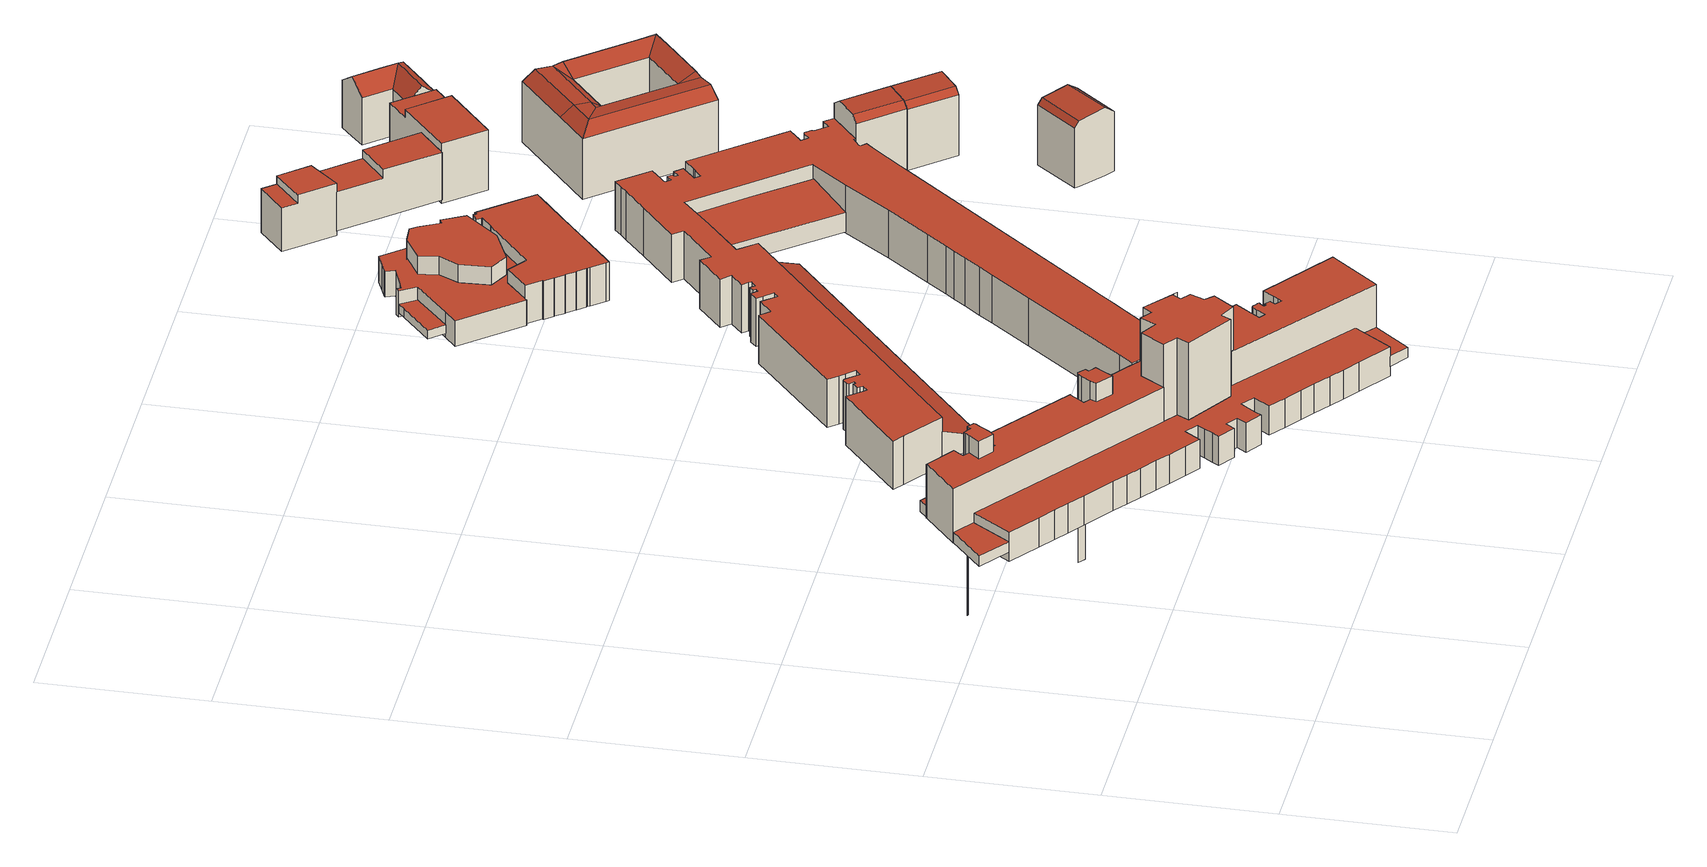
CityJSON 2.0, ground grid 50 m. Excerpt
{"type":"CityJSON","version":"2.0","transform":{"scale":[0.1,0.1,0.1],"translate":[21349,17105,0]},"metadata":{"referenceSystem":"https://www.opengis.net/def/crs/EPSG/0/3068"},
"CityObjects":{
"building1":{"type":"Building","attributes":{"description":"Wohnblock in geschlossener Bauweise","STRMIT_KOR":1109.62,"AREA_KOR":566.96,"STR_ERTR":75.65,"CO2_EINSP":47.22,"INVEST":283850,"ILEIST":81.1,"DENKMAL":0,"Kachel":"2100018000","LAND":"11-11-11-11-11-11-11-11-11-11-11","RBEZ":"0-0-0-0-0-0-0-0-0-0-0","KREIS":"00-00-00-00-00-00-00-00-00-00-00","GMDE":"007-007-007-007-007-007-007-007-007-007-007","STR":"01268-01268-01054-01268-01268-01268-01268-03542-03542-01268-01268","HNR":"41-42-20-43-44-45-46-2-1-48-47","ADZ":"- - - - - - - - - -","LFD":"001-001-001-001-001-001-001-001-001-001-001","FOLIE":"011","H_First_Min":38.23,"H_First_Max":69.27,"H_Trauf_Min":38.23,"H_Trauf_Max":69.27,"TexVersion":1,"EIG_KL_ST":1,"ANZ_LOC":1,"EIG_KL_PV":3,"GROUND_AREA":12355.45,"function":"1231","roofType":"1130","measuredHeight":32.94,"storeysAboveGround":11},"address":[{"locality":"Berlin","thoroughfareNumber":"41","thoroughfareName":"Feurigstr."},{"locality":"Berlin","thoroughfareNumber":"42","thoroughfareName":"Feurigstr."},{"locality":"Berlin","thoroughfareNumber":"20","thoroughfareName":"Ebersstr."},{"locality":"Berlin","thoroughfareNumber":"43","thoroughfareName":"Feurigstr."},{"locality":"Berlin","thoroughfareNumber":"44","thoroughfareName":"Feurigstr."},{"locality":"Berlin","thoroughfareNumber":"45","thoroughfareName":"Feurigstr."},{"locality":"Berlin","thoroughfareNumber":"46","thoroughfareName":"Feurigstr."},{"locality":"Berlin","thoroughfareNumber":"2","thoroughfareName":"Prinz-Georg-Str."},{"locality":"Berlin","thoroughfareNumber":"1","thoroughfareName":"Prinz-Georg-Str."},{"locality":"Berlin","thoroughfareNumber":"48","thoroughfareName":"Feurigstr."},{"locality":"Berlin","thoroughfareNumber":"47","thoroughfareName":"Feurigstr."}],"geometry":[{"type":"MultiSurface","lod":"2","boundaries":[[[0,1,2,3,4,5,6,7,8,9,10,11,12,13,14,15,16,17,18,19]],[[20,21,22,23,24,25,26,27,28,29,30,31,32,33,34,35,36,37,38]],[[39,40,41,42]],[[43,44,45,46,47,48]],[[49,50,51,52]],[[53,54,55,56,57,58,59,60,61,62,63,64,65,66,67,68,69,70,71,72,73,74,75,76,77,78,79,80,81,82,83,84,85,86,87,88,89,90,91,92,93,94,95,96,97,98,99,100,101,102,103,104,105,106,107,108,109,110,111,112,113,114,115,116,117,118,119,120,121,122,123,124,125,126,127,128,129,130,131,132,133,134,135,136,137,138,139,140,141,142,143,144,145,146,147,148,149,150,151,152,153,154,155,156,157,158,159,160,161,162,163,164,165,166,167,168,169,170,171,172,173,174,175]],[[176,177,178,179]],[[180,181,182,183]],[[184,185,186,187,188,189,190,191,192,193,194,195,196,197,198,199,200]],[[201,202,203,204,205,206,207,208,209,210,211,212,213,214,215,216,217,218,219,220,221,222,223,224,225,226,227,228,229,230,231,232]],[[233,234,235,236,237,238,239,240,241,242,243,244,245,246,247,248,249,250,251,252,253,254,255,256,257,258,259,260,261,262,263,264,265,266,267,268,269,270,271,272]],[[273,274,275,276,277,278,279,280,281,282,283,284,285,286,287,288,289,290,291,292,293,294,295,296,297,298,299,300,301,302,303,304,305,306,307,308,309,310,311,312,313,314,315]],[[316,317,318,319]],[[320,49,321]],[[322,323,324,325]],[[326,327,328,329]],[[330,331,332,333]],[[334,335,336,337]],[[338,339,340,341,342,343]],[[344,345,346,347]],[[348,349,350,351,352,353,354,355,356,357,358,359,360,361,362,363,364,365,366,367,368,369,370,371,372,373,374,375,376,377,378,379,380,381,382,383,384,385,386,387,388,389,390,391,392,393,394,395,396,397,398,399,400,401,402,403,404,405,406,407,408,409,410,411,412,413,414,415,416,417,418,419,420,421,422,423,424,425,426,427,428,429,430,431,432,433,434,435,436,437,438,439,440,441,442,443,444,445,446,447,448,449,450,451,452,453,454,455,456,457,458,459,460,461,462,463,464,465,466,467,468,469,470]],[[471,472,473,474]],[[475,476,477,478]],[[479,480,481,482,483,484,485,486,487,488,489,490,491,492,493,494,495]],[[496,497,498,499,500,501,502,503,504,505,506,507,508,509,510,511,512,513,514,515,516,517,518,519,520,521,522,523,524,525,526,527]],[[528,529,530,531,532,533,534,535,536,537,538,539,540,541,542,543,544,545,546,547,548,549,550,551,552,553,554,555,556,557,558,559,560,561,562,563,564,565,566,567]],[[568,569,570,571,572,573,574,575,576,577,578,579,580,581,582,583,584,585,586,587,588,589,590,591,592,593,594,595,596,597,598,599,600,601,602,603,604,605,606,607,608,609,610]],[[611,612,613,614]],[[615,616,617,618]],[[619,620,621,622]],[[623,624,625,626]],[[627,628,629,630,631,632,633,634,635,636,637,638,639,640,641,642,643,644,645,646]],[[647,648,649,650,651,652,653,654,655,656,657,658,659,660,661,662,663,664,665]],[[353,352,171,170]],[[352,351,172,171]],[[351,350,173,172]],[[350,349,174,173]],[[349,348,175,174]],[[348,470,53,175]],[[474,473,178,177]],[[471,474,177,176]],[[472,471,176,179]],[[473,472,179,178]],[[617,616,324,323]],[[616,615,325,324]],[[615,618,322,325]],[[622,621,327,326]],[[621,620,328,327]],[[620,619,329,328]],[[619,622,326,329]],[[626,625,331,330]],[[608,607,276,275]],[[607,606,277,276]],[[606,605,278,277]],[[605,604,279,278]],[[604,603,280,279]],[[603,602,281,280]],[[602,601,282,281]],[[601,600,283,282]],[[600,599,284,283]],[[599,598,285,284]],[[598,597,286,285]],[[597,596,287,286]],[[596,595,288,287]],[[625,624,332,331]],[[624,623,333,332]],[[573,572,311,310]],[[572,571,312,311]],[[571,570,313,312]],[[623,626,330,333]],[[646,645,1,0]],[[645,644,2,1]],[[644,643,3,2]],[[643,642,4,3]],[[642,641,5,4]],[[641,640,6,5]],[[640,639,7,6]],[[639,638,8,7]],[[638,637,9,8]],[[637,636,10,9]],[[636,635,11,10]],[[635,634,12,11]],[[634,633,13,12]],[[633,632,14,13]],[[632,631,15,14]],[[631,630,16,15]],[[630,629,17,16]],[[629,628,18,17]],[[628,627,19,18]],[[627,646,0,19]],[[665,664,21,20]],[[664,663,22,21]],[[663,662,23,22]],[[662,661,24,23]],[[661,660,25,24]],[[660,659,26,25]],[[659,658,27,26]],[[658,657,28,27]],[[657,656,29,28]],[[656,655,30,29]],[[655,654,31,30]],[[654,653,32,31]],[[653,652,33,32]],[[652,651,34,33]],[[651,650,35,34]],[[650,649,36,35]],[[649,648,37,36]],[[648,647,38,37]],[[647,665,20,38]],[[337,336,40,39]],[[336,335,41,40]],[[335,334,42,41]],[[334,337,39,42]],[[343,342,44,43]],[[342,341,45,44]],[[478,477,182,181]],[[475,478,181,180]],[[476,475,180,183]],[[477,476,183,182]],[[495,494,185,184]],[[494,493,186,185]],[[341,340,46,45]],[[340,339,47,46]],[[339,338,48,47]],[[338,343,43,48]],[[347,346,50,49]],[[346,345,51,50]],[[345,344,52,51]],[[344,347,49,52]],[[470,469,54,53]],[[469,468,55,54]],[[468,467,56,55]],[[467,466,57,56]],[[466,465,58,57]],[[465,464,59,58]],[[464,463,60,59]],[[463,462,61,60]],[[462,461,62,61]],[[461,460,63,62]],[[460,459,64,63]],[[459,458,65,64]],[[458,457,66,65]],[[457,456,67,66]],[[456,455,68,67]],[[455,454,69,68]],[[493,492,187,186]],[[492,491,188,187]],[[491,490,189,188]],[[490,489,190,189]],[[489,488,191,190]],[[488,487,192,191]],[[487,486,193,192]],[[486,485,194,193]],[[485,484,195,194]],[[484,483,196,195]],[[483,482,197,196]],[[482,481,198,197]],[[481,480,199,198]],[[480,479,200,199]],[[479,495,184,200]],[[527,526,202,201]],[[526,525,203,202]],[[525,524,204,203]],[[524,523,205,204]],[[523,522,206,205]],[[522,521,207,206]],[[521,520,208,207]],[[520,519,209,208]],[[519,518,210,209]],[[454,453,70,69]],[[453,452,71,70]],[[452,451,72,71]],[[451,450,73,72]],[[450,449,74,73]],[[449,448,75,74]],[[448,447,76,75]],[[447,446,77,76]],[[446,445,78,77]],[[445,444,79,78]],[[444,443,80,79]],[[443,442,81,80]],[[442,441,82,81]],[[441,440,83,82]],[[440,439,84,83]],[[439,438,85,84]],[[438,437,86,85]],[[437,436,87,86]],[[436,435,88,87]],[[435,434,89,88]],[[434,433,90,89]],[[433,432,91,90]],[[432,431,92,91]],[[518,517,211,210]],[[517,516,212,211]],[[516,515,213,212]],[[515,514,214,213]],[[514,513,215,214]],[[513,512,216,215]],[[512,511,217,216]],[[511,510,218,217]],[[510,509,219,218]],[[509,508,220,219]],[[508,507,221,220]],[[507,506,222,221]],[[506,505,223,222]],[[505,504,224,223]],[[504,503,225,224]],[[503,502,226,225]],[[502,501,227,226]],[[501,500,228,227]],[[500,499,229,228]],[[499,498,230,229]],[[498,497,231,230]],[[497,496,232,231]],[[496,527,201,232]],[[567,566,234,233]],[[431,430,93,92]],[[430,429,94,93]],[[429,428,95,94]],[[428,427,96,95]],[[427,426,97,96]],[[426,425,98,97]],[[425,424,99,98]],[[424,423,100,99]],[[423,422,101,100]],[[422,421,102,101]],[[421,420,103,102]],[[420,419,104,103]],[[419,418,105,104]],[[418,417,106,105]],[[417,416,107,106]],[[416,415,108,107]],[[415,414,109,108]],[[414,413,110,109]],[[413,412,111,110]],[[412,411,112,111]],[[411,410,113,112]],[[410,409,114,113]],[[409,408,115,114]],[[566,565,235,234]],[[565,564,236,235]],[[564,563,237,236]],[[563,562,238,237]],[[562,561,239,238]],[[561,560,240,239]],[[560,559,241,240]],[[559,558,242,241]],[[558,557,243,242]],[[557,556,244,243]],[[556,555,245,244]],[[555,554,246,245]],[[554,553,247,246]],[[553,552,248,247]],[[552,551,249,248]],[[551,550,250,249]],[[550,549,251,250]],[[595,594,289,288]],[[594,593,290,289]],[[593,592,291,290]],[[592,591,292,291]],[[591,590,293,292]],[[590,589,294,293]],[[589,588,295,294]],[[588,587,296,295]],[[408,407,116,115]],[[407,406,117,116]],[[406,405,118,117]],[[405,404,119,118]],[[404,403,120,119]],[[403,402,121,120]],[[402,401,122,121]],[[401,400,123,122]],[[400,399,124,123]],[[399,398,125,124]],[[398,397,126,125]],[[397,396,127,126]],[[396,395,128,127]],[[395,394,129,128]],[[394,393,130,129]],[[393,392,131,130]],[[392,391,132,131]],[[391,390,133,132]],[[390,389,134,133]],[[389,388,135,134]],[[388,387,136,135]],[[387,386,137,136]],[[386,385,138,137]],[[587,586,297,296]],[[586,585,298,297]],[[585,584,299,298]],[[584,583,300,299]],[[583,582,301,300]],[[582,581,302,301]],[[581,580,303,302]],[[580,579,304,303]],[[579,578,305,304]],[[549,548,252,251]],[[548,547,253,252]],[[547,546,254,253]],[[546,545,255,254]],[[545,544,256,255]],[[544,543,257,256]],[[543,542,258,257]],[[542,541,259,258]],[[541,540,260,259]],[[540,539,261,260]],[[539,538,262,261]],[[538,537,263,262]],[[537,536,264,263]],[[536,535,265,264]],[[535,534,266,265]],[[534,533,267,266]],[[385,384,139,138]],[[384,383,140,139]],[[383,382,141,140]],[[382,381,142,141]],[[381,380,143,142]],[[380,379,144,143]],[[379,378,145,144]],[[378,377,146,145]],[[377,376,147,146]],[[376,375,148,147]],[[375,374,149,148]],[[374,373,150,149]],[[373,372,151,150]],[[372,371,152,151]],[[371,370,153,152]],[[370,369,154,153]],[[369,368,155,154]],[[368,367,156,155]],[[367,366,157,156]],[[366,365,158,157]],[[365,364,159,158]],[[364,363,160,159]],[[363,362,161,160]],[[533,532,268,267]],[[532,531,269,268]],[[531,530,270,269]],[[530,529,271,270]],[[529,528,272,271]],[[528,567,233,272]],[[610,609,274,273]],[[609,608,275,274]],[[578,577,306,305]],[[577,576,307,306]],[[576,575,308,307]],[[575,574,309,308]],[[574,573,310,309]],[[570,569,314,313]],[[569,568,315,314]],[[568,610,273,315]],[[611,614,318,317]],[[612,611,317,316]],[[613,612,316,319]],[[614,613,319,318]],[[618,617,323,322]],[[362,361,162,161]],[[361,360,163,162]],[[360,359,164,163]],[[359,358,165,164]],[[358,357,166,165]],[[357,356,167,166]],[[356,355,168,167]],[[355,354,169,168]],[[354,353,170,169]]],"semantics":{"surfaces":[{"type":"GroundSurface"},{"type":"RoofSurface"},{"type":"WallSurface"}],"values":[0,0,0,0,0,0,0,0,0,0,0,0,0,0,0,0,0,1,1,1,1,1,1,1,1,1,1,1,1,1,1,1,1,2,2,2,2,2,2,2,2,2,2,2,2,2,2,2,2,2,2,2,2,2,2,2,2,2,2,2,2,2,2,2,2,2,2,2,2,2,2,2,2,2,2,2,2,2,2,2,2,2,2,2,2,2,2,2,2,2,2,2,2,2,2,2,2,2,2,2,2,2,2,2,2,2,2,2,2,2,2,2,2,2,2,2,2,2,2,2,2,2,2,2,2,2,2,2,2,2,2,2,2,2,2,2,2,2,2,2,2,2,2,2,2,2,2,2,2,2,2,2,2,2,2,2,2,2,2,2,2,2,2,2,2,2,2,2,2,2,2,2,2,2,2,2,2,2,2,2,2,2,2,2,2,2,2,2,2,2,2,2,2,2,2,2,2,2,2,2,2,2,2,2,2,2,2,2,2,2,2,2,2,2,2,2,2,2,2,2,2,2,2,2,2,2,2,2,2,2,2,2,2,2,2,2,2,2,2,2,2,2,2,2,2,2,2,2,2,2,2,2,2,2,2,2,2,2,2,2,2,2,2,2,2,2,2,2,2,2,2,2,2,2,2,2,2,2,2,2,2,2,2,2,2,2,2,2,2,2,2,2,2,2,2,2,2,2,2,2,2,2,2,2,2,2,2,2,2,2,2,2,2,2,2,2,2,2,2,2,2,2,2,2,2,2,2,2,2,2,2,2,2,2,2,2,2,2,2,2,2,2,2,2,2,2,2,2,2,2,2,2,2,2,2,2,2,2,2,2,2,2,2,2,2]}}]},
"building2":{"type":"Building","attributes":{"description":"Christliche Kirche","STRMIT_KOR":1127.9,"AREA_KOR":174.92,"STR_ERTR":23.68,"CO2_EINSP":14.77,"INVEST":87500,"ILEIST":25,"DENKMAL":0,"Kachel":"2100018000","LAND":"11-11","RBEZ":"0-0","KREIS":"00-00","GMDE":"007-007","STR":"01268-01268","HNR":"29-28","ADZ":"-","LFD":"001-001","FOLIE":"011","H_First_Min":40.24,"H_First_Max":50.3,"H_Trauf_Min":40.24,"H_Trauf_Max":50.3,"TexVersion":1,"EIG_KL_ST":1,"ANZ_LOC":1,"EIG_KL_PV":3,"GROUND_AREA":1231.12,"function":"1141","roofType":"1000","measuredHeight":14,"storeysAboveGround":3},"address":[{"locality":"Berlin","thoroughfareNumber":"29","thoroughfareName":"Feurigstr."},{"locality":"Berlin","thoroughfareNumber":"28","thoroughfareName":"Feurigstr."}],"geometry":[{"type":"MultiSurface","lod":"2","boundaries":[[[666,667,668,669,670,671,672,673,674,675,676,677,678,679,680,681,682,683,684,685,686,687,688,689,690,691,692,693,694,695,696,697,698,699,700,701]],[[702,703,704,705,706,707]],[[708,709,710,711,712,713,714,715,716,717,718,719,720,721,722]],[[686,685,723,724]],[[685,684,725,723]],[[684,683,726,725]],[[683,682,727,726]],[[682,681,728,727]],[[681,680,729,728]],[[680,679,730,729]],[[679,678,731,730]],[[678,677,732,731]],[[677,676,733,732]],[[676,675,734,733]],[[675,674,735,734]],[[674,673,736,735]],[[673,672,737,736]],[[698,697,738,739]],[[697,696,740,738]],[[696,695,741,740]],[[695,694,742,741]],[[694,693,743,742]],[[693,692,744,743]],[[692,691,745,744]],[[691,690,746,745]],[[690,689,747,746]],[[689,688,748,747]],[[688,687,749,748]],[[687,686,724,749]],[[707,706,750,751]],[[706,705,752,750]],[[705,704,753,752]],[[704,703,754,753]],[[703,702,755,754]],[[702,707,751,755]],[[722,721,756,757]],[[721,720,758,756]],[[672,671,759,737]],[[671,670,760,759]],[[670,669,761,760]],[[669,668,762,761]],[[668,667,763,762]],[[667,666,764,763]],[[666,701,765,764]],[[720,719,766,758]],[[719,718,767,766]],[[718,717,768,767]],[[717,716,769,768]],[[716,715,770,769]],[[715,714,771,770]],[[714,713,772,771]],[[713,712,773,772]],[[712,711,774,773]],[[711,710,775,774]],[[710,709,776,775]],[[709,708,777,776]],[[708,722,757,777]],[[701,700,778,765]],[[700,699,779,778]],[[699,698,739,779]],[[765,778,779,739,738,740,741,742,743,744,745,746,747,748,749,724,723,725,726,727,728,729,730,731,732,733,734,735,736,737,759,760,761,762,763,764]],[[751,750,752,753,754,755]],[[757,756,758,766,767,768,769,770,771,772,773,774,775,776,777]]],"semantics":{"surfaces":[{"type":"RoofSurface"},{"type":"WallSurface"},{"type":"GroundSurface"}],"values":[0,0,0,1,1,1,1,1,1,1,1,1,1,1,1,1,1,1,1,1,1,1,1,1,1,1,1,1,1,1,1,1,1,1,1,1,1,1,1,1,1,1,1,1,1,1,1,1,1,1,1,1,1,1,1,1,1,1,1,1,2,2,2]}}]},
"building3":{"type":"Building","attributes":{"description":"Kirchliche Einrichtung (soweit nicht OS 1141-1148)","STRMIT_KOR":1119.55,"AREA_KOR":152.16,"STR_ERTR":20.37,"CO2_EINSP":12.71,"INVEST":76300,"ILEIST":21.8,"DENKMAL":0,"Kachel":"2100018000","LAND":"11","RBEZ":"0","KREIS":"00","GMDE":"007","STR":"01268","HNR":"28","LFD":"005","FOLIE":"011","H_First_Min":48.69,"H_First_Max":48.69,"H_Trauf_Min":48.69,"H_Trauf_Max":48.69,"TexVersion":1,"EIG_KL_ST":1,"ANZ_LOC":1,"EIG_KL_PV":3,"GROUND_AREA":872.79,"function":"1149","roofType":"1000","measuredHeight":12.36,"storeysAboveGround":5},"address":[{"locality":"Berlin","thoroughfareNumber":"28","thoroughfareName":"Feurigstr."}],"geometry":[{"type":"MultiSurface","lod":"2","boundaries":[[[780,781,782,783]],[[781,784,785,782]],[[784,786,787,785]],[[786,788,789,787]],[[788,790,791,789]],[[790,792,793,791]],[[792,794,795,793]],[[794,796,797,795]],[[796,798,799,797]],[[798,800,801,799]],[[800,802,803,801]],[[802,804,805,803]],[[804,806,807,805]],[[806,808,809,807]],[[808,810,811,809]],[[810,812,813,811]],[[812,814,815,813]],[[814,816,817,815]],[[816,818,819,817]],[[818,820,821,819]],[[820,822,823,821]],[[822,824,825,823]],[[826,827,828,829]],[[827,830,831,828]],[[830,780,783,831]],[[824,832,833,825]],[[832,834,835,833]],[[834,836,837,835]],[[836,838,839,837]],[[838,840,841,839]],[[840,842,843,841]],[[842,844,845,843]],[[844,846,847,845]],[[846,848,849,847]],[[848,826,829,849]],[[829,828,831,783,782,785,787,789,791,793,795,797,799,801,803,805,807,809,811,813,815,817,819,821,823,825,833,835,837,839,841,843,845,847,849]],[[848,846,844,842,840,838,836,834,832,824,822,820,818,816,814,812,810,808,806,804,802,800,798,796,794,792,790,788,786,784,781,780,830,827,826]]],"semantics":{"surfaces":[{"type":"WallSurface"},{"type":"GroundSurface"},{"type":"RoofSurface"}],"values":[0,0,0,0,0,0,0,0,0,0,0,0,0,0,0,0,0,0,0,0,0,0,0,0,0,0,0,0,0,0,0,0,0,0,0,1,2]}}]},
"building4":{"type":"Building","attributes":{"description":"Wohnblock in geschlossener Bauweise","TexVersion":1,"EIG_KL_ST":1,"ANZ_LOC":1,"EIG_KL_PV":2,"STRMIT_KOR":1096.15,"AREA_KOR":94.28,"STR_ERTR":12.34,"CO2_EINSP":7.7,"INVEST":47250,"ILEIST":13.5,"DENKMAL":0,"Kachel":"2100018000","LAND":"11","RBEZ":"0","KREIS":"00","GMDE":"007","STR":"01054","HNR":"17","LFD":"001","FOLIE":"011","H_First_Min":60.02,"H_First_Max":60.68,"H_Trauf_Min":58.17,"H_Trauf_Max":60.02,"GROUND_AREA":225.26,"function":"1231","measuredHeight":21.74,"storeysAboveGround":5},"address":[{"locality":"Berlin","thoroughfareNumber":"17","thoroughfareName":"Ebersstr."}],"geometry":[{"type":"MultiSurface","lod":"2","boundaries":[[[850,851,852,853]],[[854,855,856,857]],[[850,853,858,859,856,855,860,861]],[[854,857,862,863,852,851,864,865]],[[862,857,856,859,858,853,852,863]],[[860,865,864,861]],[[855,854,865,860]],[[861,864,851,850]]],"semantics":{"surfaces":[{"type":"WallSurface"},{"type":"GroundSurface"},{"type":"RoofSurface"}],"values":[0,0,0,0,1,2,2,2]}}]},
"building5":{"type":"Building","attributes":{"description":"Wohnblock in geschlossener Bauweise","STRMIT_KOR":1112.5,"AREA_KOR":146.36,"STR_ERTR":19.54,"CO2_EINSP":12.18,"INVEST":72800,"ILEIST":20.8,"DENKMAL":0,"Kachel":"2100018000","LAND":"11-11-11","RBEZ":"0-0-0","KREIS":"00-00-00","GMDE":"007-007-007","STR":"01268-01268-01268","HNR":"27-27-26","ADZ":"A- -","LFD":"001-001-001","FOLIE":"011","H_First_Min":49.65,"H_First_Max":55.12,"H_Trauf_Min":49.65,"H_Trauf_Max":55.12,"TexVersion":1,"EIG_KL_ST":1,"ANZ_LOC":1,"EIG_KL_PV":3,"GROUND_AREA":1031.92,"function":"1231","measuredHeight":19.37,"storeysAboveGround":6},"address":[{"locality":"Berlin","thoroughfareNumber":"27A","thoroughfareName":"Feurigstr."},{"locality":"Berlin","thoroughfareNumber":"27","thoroughfareName":"Feurigstr."},{"locality":"Berlin","thoroughfareNumber":"26","thoroughfareName":"Feurigstr."}],"geometry":[{"type":"MultiSurface","lod":"2","boundaries":[[[866,867,868,869]],[[870,871,872,873]],[[874,875,876,877]],[[878,879,880,881]],[[882,883,884,885]],[[886,887,888,889]],[[890,891,892,893,894,895]],[[896,897,898,899,900,901]],[[902,903,904,905,906,907]],[[866,869,893,892]],[[868,867,870,873]],[[872,871,890,895]],[[871,870,867,866,892,891,890]],[[895,894,893,869,868,873,872]],[[874,877,899,898]],[[876,875,878,881]],[[880,879,896,901]],[[879,878,875,874,898,897,896]],[[901,900,899,877,876,881,880]],[[883,882,889,888]],[[885,884,905,904]],[[887,886,902,907]],[[886,889,882,885,904,903,902]],[[907,906,905,884,883,888,887]]],"semantics":{"surfaces":[{"type":"RoofSurface"},{"type":"GroundSurface"},{"type":"WallSurface"}],"values":[0,0,0,0,0,0,1,1,1,2,2,2,2,2,2,2,2,2,2,2,2,2,2,2]}}]},
"building6":{"type":"Building","attributes":{"description":"Wohnblock in geschlossener Bauweise","STRMIT_KOR":1081.25,"AREA_KOR":52.12,"STR_ERTR":6.85,"CO2_EINSP":4.27,"INVEST":25900,"ILEIST":7.4,"DENKMAL":0,"Kachel":"2100018000","LAND":"11","RBEZ":"0","KREIS":"00","GMDE":"007","STR":"03542","HNR":"3","LFD":"001","FOLIE":"011","H_First_Min":59.58,"H_First_Max":60.2,"H_Trauf_Min":57.69,"H_Trauf_Max":59.58,"TexVersion":1,"EIG_KL_ST":1,"ANZ_LOC":1,"EIG_KL_PV":3,"GROUND_AREA":200.24,"function":"1231","measuredHeight":22.08,"storeysAboveGround":5},"address":[{"locality":"Berlin","thoroughfareNumber":"3","thoroughfareName":"Prinz-Georg-Str."}],"geometry":[{"type":"MultiSurface","lod":"2","boundaries":[[[908,909,910,911]],[[912,913,914,915]],[[908,911,916,917,914,913,918,919]],[[912,915,920,921,910,909,922,923]],[[919,922,909,908]],[[918,923,922,919]],[[913,912,923,918]],[[920,915,914,917,916,911,910,921]]],"semantics":{"surfaces":[{"type":"WallSurface"},{"type":"RoofSurface"},{"type":"GroundSurface"}],"values":[0,0,0,0,1,1,1,2]}}]},
"building7":{"type":"Building","attributes":{"description":"Wohnblock in geschlossener Bauweise","STRMIT_KOR":1127.1,"AREA_KOR":39.4,"STR_ERTR":5.33,"CO2_EINSP":3.33,"INVEST":19600,"ILEIST":5.6,"DENKMAL":0,"Kachel":"2100018000","LAND":"11","RBEZ":"0","KREIS":"00","GMDE":"007","STR":"03542","HNR":"4","LFD":"001","FOLIE":"011","H_First_Min":59.58,"H_First_Max":60.2,"H_Trauf_Min":57.69,"H_Trauf_Max":59.58,"TexVersion":1,"EIG_KL_ST":1,"ANZ_LOC":1,"EIG_KL_PV":3,"GROUND_AREA":207.27,"function":"1231","measuredHeight":22.08,"storeysAboveGround":5},"address":[{"locality":"Berlin","thoroughfareNumber":"4","thoroughfareName":"Prinz-Georg-Str."}],"geometry":[{"type":"MultiSurface","lod":"2","boundaries":[[[922,924,925,909]],[[926,927,924,922]],[[928,929,927,926]],[[930,931,932,933,921,910,934,935]],[[909,925,934,910]],[[929,928,932,931]],[[909,910,921,933,932,928,926,922]],[[929,931,930,935,934,925,924,927]]],"semantics":{"surfaces":[{"type":"RoofSurface"},{"type":"GroundSurface"},{"type":"WallSurface"}],"values":[0,0,0,1,2,2,2,2]}}]},
"building8":{"type":"Building","attributes":{"description":"Wohngebäude mit Handel u. Dienstleistungen","STRMIT_KOR":1079.07,"AREA_KOR":410.16,"STR_ERTR":52.23,"CO2_EINSP":32.59,"INVEST":205450,"ILEIST":58.7,"DENKMAL":0,"H_First_Min":58.71,"H_First_Max":59.3,"H_Trauf_Min":56.52,"H_Trauf_Max":58.71,"TexVersion":1,"Kachel":"2100018000","LAND":"11-11-11","RBEZ":"0-0-0","KREIS":"00-00-00","GMDE":"007-007-007","STR":"01268-03542-03542","HNR":"51-10-9","ADZ":"- -","LFD":"001-001-001","FOLIE":"011","EIG_KL_ST":1,"ANZ_LOC":1,"EIG_KL_PV":2,"GROUND_AREA":1097.13,"function":"2121","measuredHeight":22.35,"storeysAboveGround":5},"address":[{"locality":"Berlin","thoroughfareNumber":"51","thoroughfareName":"Feurigstr."},{"locality":"Berlin","thoroughfareNumber":"10","thoroughfareName":"Prinz-Georg-Str."},{"locality":"Berlin","thoroughfareNumber":"9","thoroughfareName":"Prinz-Georg-Str."}],"geometry":[{"type":"MultiSurface","lod":"2","boundaries":[[[936,937,938,939,940,941,942,943,944,945]],[[939,938,946,947,948,949,950,951,952,953,954,955,943,942,941,940,956,957]],[[955,958,959,960,961,945,944,943]],[[948,962,963,964,965,966,952,951,950,949]],[[936,945,961,967,968,969,970,971,947,946,938,937]],[[972,973,956,940]],[[973,974,957,956]],[[975,972,940,939]],[[971,962,948,947]],[[974,975,939,957]],[[952,966,976,977,958,955,954,953]],[[958,978,979,959]],[[968,975,969]],[[964,973,972,980,981,982]],[[965,964,982,981,980,978,983,984]],[[966,965,984,983,978,958,977,976]],[[974,973,963,962,971]],[[961,960,959,979,985,967]],[[967,985,979,986,987,968]],[[987,986,972,975,968]],[[975,974,971,970,969]],[[964,963,973]],[[980,972,986]],[[978,980,986,979]]],"semantics":{"surfaces":[{"type":"GroundSurface"},{"type":"WallSurface"},{"type":"RoofSurface"}],"values":[0,0,1,1,1,1,1,1,1,1,1,2,2,2,2,2,2,2,2,2,2,2,2,2]}}]},
"building9":{"type":"Building","attributes":{"description":"Wohnblock in geschlossener Bauweise","STRMIT_KOR":1051.95,"AREA_KOR":141.4,"STR_ERTR":17.93,"CO2_EINSP":11.18,"INVEST":70700,"ILEIST":20.2,"DENKMAL":0,"Kachel":"2100018000","LAND":"11-11","RBEZ":"0-0","KREIS":"00-00","GMDE":"007-007","STR":"01268-00046","HNR":"25-11","ADZ":"-","LFD":"001-001","FOLIE":"011","H_First_Min":54.92,"H_First_Max":54.92,"H_Trauf_Min":50.83,"H_Trauf_Max":50.83,"TexVersion":1,"EIG_KL_ST":1,"ANZ_LOC":1,"EIG_KL_PV":2,"GROUND_AREA":288.45,"function":"1231","measuredHeight":19.35,"storeysAboveGround":5},"address":[{"locality":"Berlin","thoroughfareNumber":"25","thoroughfareName":"Feurigstr."},{"locality":"Berlin","thoroughfareNumber":"11","thoroughfareName":"Albertstr."}],"geometry":[{"type":"MultiSurface","lod":"2","boundaries":[[[988,989,990,991,992,993]],[[994,995,990,989,988]],[[996,994,988,997,998]],[[998,997,988,993,999,1000]],[[1001,1002,1003,1004,1005,1006,1007,1008,1009,1010]],[[995,994,1005,1004]],[[994,996,1006,1005]],[[993,992,991,1002,1001,1010]],[[991,990,995,1004,1003,1002]],[[1000,999,993,1010,1009,1008]],[[996,998,1000,1008,1007,1006]]],"semantics":{"surfaces":[{"type":"RoofSurface"},{"type":"GroundSurface"},{"type":"WallSurface"}],"values":[0,0,0,0,1,2,2,2,2,2,2]}}]}
},
"vertices":[
[346,987,383],[332,972,383],[287,1003,383],[313,1036,383],[321,1047,383],[326,1053,383],[341,1044,383],[349,1038,383],[354,1046,383],[355,1048,383],[356,1049,383],[357,1050,383],[359,1050,383],[362,1048,383],[376,1036,383],[376,1035,383],[376,1033,383],[376,1031,383],[375,1030,383],[364,1014,383],[717,747,382],[694,710,382],[647,746,382],[656,765,382],[675,792,382],[683,803,382],[684,805,382],[686,806,382],[688,807,382],[690,807,382],[693,807,382],[713,791,382],[713,789,382],[712,787,382],[711,786,382],[707,780,382],[715,774,382],[729,764,382],[724,758,382],[1267,46,383],[1347,160,383],[1408,114,383],[1322,7,383],[715,791,382],[694,807,382],[710,796,382],[712,795,382],[713,794,382],[714,793,382],[363,1048,382],[360,1050,382],[361,1050,382],[362,1049,382],[1496,2076,372],[1399,1988,372],[1280,1886,372],[1325,1834,372],[525,1154,372],[407,1238,372],[374,1261,372],[580,1437,372],[605,1408,372],[619,1392,372],[625,1385,372],[642,1400,372],[637,1408,372],[630,1415,372],[648,1430,372],[653,1424,372],[659,1429,372],[648,1440,372],[647,1447,372],[662,1460,372],[665,1460,372],[667,1460,372],[669,1458,372],[680,1446,372],[702,1420,372],[720,1435,372],[697,1461,372],[684,1476,372],[659,1505,372],[953,1757,372],[978,1728,372],[1024,1767,372],[1038,1751,372],[1062,1724,372],[1077,1738,372],[1054,1764,372],[1039,1781,372],[1061,1801,372],[1077,1784,372],[1084,1790,372],[1077,1798,372],[1091,1810,372],[1098,1803,372],[1104,1796,372],[1122,1811,372],[1116,1818,372],[1101,1835,372],[1143,1871,372],[1118,1899,372],[1206,1974,372],[1230,1945,372],[1349,2047,372],[1324,2076,372],[1446,2180,372],[1520,2244,372],[1543,2263,372],[1567,2284,372],[1642,2196,372],[1607,2164,372],[1601,2159,372],[1592,2150,372],[1605,2135,372],[1614,2143,372],[1622,2150,372],[1633,2136,372],[1626,2130,372],[1633,2121,372],[1650,2137,372],[1671,2114,372],[1653,2098,372],[1628,2075,372],[1642,2059,372],[1667,2080,372],[1674,2086,372],[1710,2116,372],[1924,1865,372],[1888,1833,372],[1880,1827,372],[1897,1808,372],[1916,1824,372],[1919,1825,372],[1922,1825,372],[1925,1824,372],[1938,1809,372],[1938,1807,372],[1938,1805,372],[1937,1803,372],[1969,1766,372],[1991,1786,372],[2014,1760,372],[1971,1724,372],[1919,1680,372],[1915,1685,372],[1890,1667,372],[1885,1661,372],[1891,1655,372],[1900,1645,372],[1877,1619,372],[1804,1531,372],[1785,1509,372],[1280,897,372],[1244,853,372],[1210,812,372],[1173,768,372],[1067,640,372],[1086,624,372],[1058,587,372],[1049,585,372],[1034,597,372],[940,674,372],[923,687,372],[910,698,372],[944,740,372],[1191,1046,372],[1290,1169,372],[1323,1210,372],[1363,1260,372],[1393,1298,372],[1415,1324,372],[1464,1386,372],[1570,1517,372],[1676,1659,372],[1764,1769,372],[1429,1739,380],[642,1070,380],[525,1154,380],[1312,1823,380],[1676,1659,376],[1398,1989,376],[1499,2079,376],[1761,1766,376],[1033,560,363],[1014,517,363],[1037,493,363],[990,431,363],[941,454,363],[924,424,363],[779,513,363],[799,550,363],[759,579,363],[805,652,363],[858,622,363],[882,670,363],[918,645,363],[940,674,363],[1034,597,363],[1021,607,363],[1004,581,363],[656,765,381],[647,746,381],[694,710,381],[717,747,381],[735,734,381],[743,744,381],[754,760,381],[755,761,381],[846,696,381],[881,670,381],[857,622,381],[804,652,381],[758,579,381],[117,1041,381],[229,1137,381],[230,1139,381],[316,1079,381],[314,1076,381],[302,1060,381],[295,1049,381],[313,1036,381],[287,1003,381],[332,972,381],[346,987,381],[366,973,381],[385,1000,381],[397,1017,381],[399,1020,381],[669,824,381],[668,823,381],[655,805,381],[636,779,381],[1408,114,382],[979,436,382],[990,431,382],[1037,493,382],[1014,517,382],[1033,560,382],[1061,541,382],[1084,573,382],[1226,470,382],[1203,439,382],[1191,422,382],[1171,394,382],[1190,382,382],[1210,410,382],[1218,421,382],[1220,423,382],[1223,424,382],[1226,424,382],[1228,424,382],[1241,414,382],[1243,414,382],[1244,413,382],[1245,412,382],[1246,410,382],[1246,409,382],[1245,407,382],[1243,406,382],[1242,406,382],[1233,394,382],[1240,388,382],[1246,394,382],[1262,382,382],[1257,376,382],[1250,366,382],[1270,351,382],[1277,362,382],[1288,378,382],[1311,411,382],[1525,259,382],[1499,227,382],[1347,160,351],[1267,46,351],[1170,115,351],[1124,148,351],[1083,177,351],[1034,212,351],[994,240,351],[944,276,351],[895,311,351],[930,359,351],[890,388,351],[874,366,351],[856,340,351],[844,322,351],[794,355,351],[813,384,351],[779,408,351],[773,399,351],[761,381,351],[711,415,351],[724,434,351],[742,461,351],[757,483,351],[717,511,351],[684,463,351],[640,494,351],[591,529,351],[551,558,351],[503,592,351],[462,621,351],[420,652,351],[328,716,351],[280,751,351],[239,780,351],[191,814,351],[98,880,351],[180,996,351],[759,579,351],[799,550,351],[779,513,351],[924,424,351],[941,454,351],[979,436,351],[118,1041,382],[179,997,382],[98,880,382],[8,945,382],[377,1036,382],[376,1038,382],[847,696,382],[756,761,382],[778,792,382],[869,728,382],[670,824,380],[400,1020,380],[421,1049,380],[692,855,380],[318,1079,382],[232,1139,382],[260,1163,382],[338,1107,382],[1322,7,416],[1408,114,416],[1347,160,416],[1267,46,416],[714,793,0],[713,794,0],[712,795,0],[710,796,0],[694,807,0],[715,791,0],[362,1049,0],[361,1050,0],[360,1050,0],[363,1048,0],[1764,1769,528],[1676,1659,528],[1570,1517,528],[1464,1386,528],[1415,1324,528],[1393,1298,528],[1363,1260,528],[1323,1210,528],[1290,1169,528],[1191,1046,528],[944,740,528],[910,698,528],[923,687,528],[940,674,528],[1034,597,528],[1049,585,528],[1058,587,528],[1086,624,528],[1067,640,528],[1173,768,528],[1210,812,528],[1244,853,528],[1280,897,528],[1785,1509,528],[1804,1531,528],[1877,1619,528],[1900,1645,528],[1891,1655,528],[1885,1661,528],[1890,1667,528],[1915,1685,528],[1919,1680,528],[1971,1724,528],[2014,1760,528],[1991,1786,528],[1969,1766,528],[1937,1803,528],[1938,1805,528],[1938,1807,528],[1938,1809,528],[1925,1824,528],[1922,1825,528],[1919,1825,528],[1916,1824,528],[1897,1808,528],[1880,1827,528],[1888,1833,528],[1924,1865,528],[1710,2116,528],[1674,2086,528],[1667,2080,528],[1642,2059,528],[1628,2075,528],[1653,2098,528],[1671,2114,528],[1650,2137,528],[1633,2121,528],[1626,2130,528],[1633,2136,528],[1622,2150,528],[1614,2143,528],[1605,2135,528],[1592,2150,528],[1601,2159,528],[1607,2164,528],[1642,2196,528],[1567,2284,528],[1543,2263,528],[1520,2244,528],[1446,2180,528],[1324,2076,528],[1349,2047,528],[1230,1945,528],[1206,1974,528],[1118,1899,528],[1143,1871,528],[1101,1835,528],[1116,1818,528],[1122,1811,528],[1104,1796,528],[1098,1803,528],[1091,1810,528],[1077,1798,528],[1084,1790,528],[1077,1784,528],[1061,1801,528],[1039,1781,528],[1054,1764,528],[1077,1738,528],[1062,1724,528],[1038,1751,528],[1024,1767,528],[978,1728,528],[953,1757,528],[659,1505,528],[684,1476,528],[697,1461,528],[720,1435,528],[702,1420,528],[680,1446,528],[669,1458,528],[667,1460,528],[665,1460,528],[662,1460,528],[647,1447,528],[648,1440,528],[659,1429,528],[653,1424,528],[648,1430,528],[630,1415,528],[637,1408,528],[642,1400,528],[625,1385,528],[619,1392,528],[605,1408,528],[580,1437,528],[374,1261,528],[407,1238,528],[525,1154,528],[1325,1834,528],[1280,1886,528],[1399,1988,528],[1496,2076,528],[1429,1739,410],[1312,1823,482],[525,1154,482],[642,1070,410],[1676,1659,439],[1761,1766,483],[1499,2079,483],[1398,1989,439],[1004,581,693],[1021,607,693],[1034,597,693],[940,674,693],[918,645,693],[882,670,693],[858,622,693],[805,652,693],[759,579,693],[799,550,693],[779,513,693],[924,424,693],[941,454,693],[990,431,693],[1037,493,693],[1014,517,693],[1033,560,693],[636,779,555],[655,805,555],[668,823,555],[669,824,555],[399,1020,555],[397,1017,555],[385,1000,555],[366,973,555],[346,987,555],[332,972,555],[287,1003,555],[313,1036,555],[295,1049,555],[302,1060,555],[314,1076,555],[316,1079,555],[230,1139,555],[229,1137,555],[117,1041,555],[758,579,555],[804,652,555],[857,622,555],[881,670,555],[846,696,555],[755,761,555],[754,760,555],[743,744,555],[735,734,555],[717,747,555],[694,710,555],[647,746,555],[656,765,555],[1499,227,555],[1525,259,555],[1311,411,555],[1288,378,555],[1277,362,555],[1270,351,555],[1250,366,555],[1257,376,555],[1262,382,555],[1246,394,555],[1240,388,555],[1233,394,555],[1242,406,555],[1243,406,555],[1245,407,555],[1246,409,555],[1246,410,555],[1245,412,555],[1244,413,555],[1243,414,555],[1241,414,555],[1228,424,555],[1226,424,555],[1223,424,555],[1220,423,555],[1218,421,555],[1210,410,555],[1190,382,555],[1171,394,555],[1191,422,555],[1203,439,555],[1226,470,555],[1084,573,555],[1061,541,555],[1033,560,555],[1014,517,555],[1037,493,555],[990,431,555],[979,436,555],[1408,114,555],[979,436,445],[941,454,445],[924,424,445],[779,513,445],[799,550,445],[759,579,445],[180,996,445],[98,880,445],[191,814,445],[239,780,445],[280,751,445],[328,716,445],[420,652,445],[462,621,445],[503,592,445],[551,558,445],[591,529,445],[640,494,445],[684,463,445],[717,511,445],[757,483,445],[742,461,445],[724,434,445],[711,415,445],[761,381,445],[773,399,445],[779,408,445],[813,384,445],[794,355,445],[844,322,445],[856,340,445],[874,366,445],[890,388,445],[930,359,445],[895,311,445],[944,276,445],[994,240,445],[1034,212,445],[1083,177,445],[1124,148,445],[1170,115,445],[1267,46,445],[1347,160,445],[179,997,415],[118,1041,415],[8,945,415],[98,880,415],[869,728,417],[778,792,417],[756,761,417],[847,696,417],[692,855,417],[421,1049,417],[400,1020,417],[670,824,417],[338,1107,417],[260,1163,417],[232,1139,417],[318,1079,417],[364,1014,611],[375,1030,611],[376,1031,611],[376,1033,611],[376,1035,611],[376,1036,611],[362,1048,611],[359,1050,611],[357,1050,611],[356,1049,611],[355,1048,611],[354,1046,611],[349,1038,611],[341,1044,611],[326,1053,611],[321,1047,611],[313,1036,611],[287,1003,611],[332,972,611],[346,987,611],[724,758,614],[729,764,614],[715,774,614],[707,780,614],[711,786,614],[712,787,614],[713,789,614],[713,791,614],[693,807,614],[690,807,614],[688,807,614],[686,806,614],[684,805,614],[683,803,614],[675,792,614],[656,765,614],[647,746,614],[694,710,614],[717,747,614],
[1237,2811,444],[1184,2872,444],[1143,2854,444],[1117,2842,444],[1111,2839,444],[1121,2811,444],[1054,2785,444],[1033,2777,444],[1027,2791,444],[1016,2781,444],[1048,2735,444],[934,2632,444],[892,2597,444],[1041,2427,444],[1045,2431,444],[1117,2496,444],[1165,2463,444],[1177,2455,444],[1331,2586,444],[1331,2585,444],[1370,2618,444],[1369,2620,444],[1361,2634,444],[1359,2639,444],[1366,2643,444],[1358,2658,444],[1351,2654,444],[1349,2657,444],[1263,2556,444],[1157,2508,444],[1098,2537,444],[1092,2629,444],[1122,2689,444],[1114,2748,444],[1192,2794,444],[1248,2799,444],[1048,2735,402],[1016,2781,402],[1015,2780,402],[994,2762,402],[896,2676,402],[934,2632,402],[1312,2725,503],[1297,2717,503],[1295,2722,503],[1267,2773,503],[1264,2779,503],[1252,2794,503],[1248,2799,503],[1192,2794,503],[1114,2748,503],[1122,2689,503],[1092,2629,503],[1098,2537,503],[1157,2508,503],[1263,2556,503],[1349,2657,503],[1331,2585,361],[1370,2618,361],[1331,2586,361],[1177,2455,361],[1165,2463,361],[1117,2496,361],[1045,2431,361],[1041,2427,361],[892,2597,361],[934,2632,361],[1048,2735,361],[1016,2781,361],[1027,2791,361],[1033,2777,361],[1054,2785,361],[1092,2629,361],[1122,2689,361],[1098,2537,361],[1157,2508,361],[1263,2556,361],[1349,2657,361],[1351,2654,361],[1358,2658,361],[1366,2643,361],[1359,2639,361],[1361,2634,361],[1369,2620,361],[896,2676,374],[934,2632,374],[994,2762,374],[1015,2780,374],[1016,2781,374],[1048,2735,374],[1263,2556,363],[1349,2657,363],[1157,2508,363],[1121,2811,361],[1111,2839,361],[1117,2842,361],[1143,2854,361],[1184,2872,361],[1237,2811,361],[1248,2799,361],[1098,2537,363],[1092,2629,363],[1122,2689,363],[1114,2748,363],[1192,2794,363],[1248,2799,363],[1252,2794,363],[1264,2779,363],[1267,2773,363],[1295,2722,363],[1297,2717,363],[1312,2725,363],[1192,2794,361],[1114,2748,361],
[1168,2282,487],[1166,2283,487],[1166,2283,363],[1168,2282,363],[1146,2308,487],[1146,2308,363],[1144,2309,487],[1144,2309,363],[1123,2334,487],[1123,2334,363],[1122,2335,487],[1122,2335,363],[1101,2360,487],[1101,2360,363],[1100,2361,487],[1100,2361,363],[1079,2386,487],[1079,2386,363],[1077,2388,487],[1077,2388,363],[1080,2390,487],[1080,2390,363],[1045,2431,487],[1045,2431,363],[1117,2496,487],[1117,2496,363],[1165,2463,487],[1165,2463,363],[1177,2455,487],[1177,2455,363],[1331,2586,487],[1331,2586,363],[1331,2585,487],[1331,2585,363],[1370,2618,487],[1370,2618,363],[1369,2620,487],[1369,2620,363],[1361,2634,487],[1361,2634,363],[1383,2646,487],[1383,2646,363],[1389,2638,487],[1389,2638,363],[1391,2640,487],[1391,2640,363],[1213,2229,487],[1206,2237,487],[1206,2237,363],[1213,2229,363],[1174,2275,487],[1174,2275,363],[1396,2644,487],[1396,2644,363],[1401,2638,487],[1401,2638,363],[1494,2530,487],[1494,2530,363],[1524,2495,487],[1524,2495,363],[1505,2479,487],[1505,2479,363],[1474,2453,487],[1474,2453,363],[1412,2400,487],[1412,2400,363],[1379,2371,487],[1379,2371,363],[1231,2245,487],[1231,2245,363],
[2216,1118,582],[2116,993,582],[2116,993,389],[2216,1118,389],[2007,1082,582],[2107,1207,582],[2107,1207,389],[2007,1082,389],[2191,1139,389],[2119,1197,389],[2119,1197,600],[2191,1139,607],[2019,1072,389],[2090,1014,389],[2090,1014,607],[2019,1072,600],
[1721,2861,524],[1599,3001,524],[1508,2924,524],[1630,2784,524],[1599,3001,496],[1491,3125,496],[1411,3035,496],[1508,2924,496],[1489,3123,524],[1418,3205,524],[1330,3129,524],[1411,3035,524],[1418,3205,497],[1386,3242,497],[1298,3167,497],[1330,3129,497],[1885,2809,551],[1789,2920,551],[1632,2785,551],[1727,2674,551],[1951,2866,524],[1856,2977,524],[1789,2920,524],[1885,2809,524],[1491,3125,370],[1599,3001,370],[1721,2861,370],[1630,2784,370],[1508,2924,370],[1411,3035,370],[1386,3242,356],[1418,3205,356],[1489,3123,356],[1411,3035,356],[1330,3129,356],[1298,3167,356],[1951,2866,358],[1885,2809,358],[1727,2674,358],[1632,2785,358],[1789,2920,358],[1856,2977,358],
[2014,1760,577],[2118,1638,577],[2118,1638,381],[2014,1760,381],[2023,1557,577],[1919,1679,577],[1919,1679,381],[2023,1557,381],[1989,1739,381],[1934,1692,381],[1934,1692,596],[1989,1739,602],[2038,1569,381],[2093,1617,381],[2093,1617,602],[2038,1569,596],
[2197,1495,602],[2222,1516,577],[2034,1566,596],[2139,1444,596],[2020,1554,577],[2124,1432,577],[2139,1444,381],[2124,1432,381],[2020,1554,381],[2034,1566,381],[2222,1516,381],[2197,1495,381],
[2002,2597,370],[2037,2556,370],[2058,2532,370],[2012,2493,370],[1891,2390,370],[1870,2415,370],[1835,2456,370],[1808,2488,370],[1929,2590,370],[1975,2629,370],[2215,2350,370],[2251,2308,370],[2206,2268,370],[2083,2163,370],[2059,2142,370],[2018,2107,370],[1986,2080,370],[1950,2122,370],[1793,2307,370],[1710,2405,370],[2047,2206,370],[2169,2311,370],[1710,2405,565],[1808,2488,565],[1929,2590,565],[1975,2629,565],[2206,2268,591],[2083,2163,591],[2059,2142,587],[2018,2107,593],[1986,2080,565],[2002,2597,593],[2037,2556,587],[2058,2532,591],[2215,2350,591],[2251,2308,591],[1891,2390,565],[2047,2206,565],[2169,2311,565],[2012,2493,565],[1950,2122,565],[1793,2307,565],[1769,2400,593],[1835,2456,593],[1845,2394,587],[1866,2369,587],[2022,2185,587],[1825,2334,593],[1982,2150,593],[1956,2558,593],[1870,2415,587],[1991,2517,587],
[2028,2988,549],[1987,2953,549],[1923,2899,549],[1954,2863,508],[2018,2917,508],[2101,2988,508],[1956,2988,508],[1892,2934,508],[1892,3062,508],[1998,3023,549],[1933,3098,549],[2039,3058,508],[1974,3134,508],[2018,2917,356],[1954,2863,356],[1923,2899,356],[1892,2934,356],[1956,2988,356],[1892,3062,356],[1933,3098,356],[1974,3134,356],[2039,3058,356],[2101,2988,356]
]}
